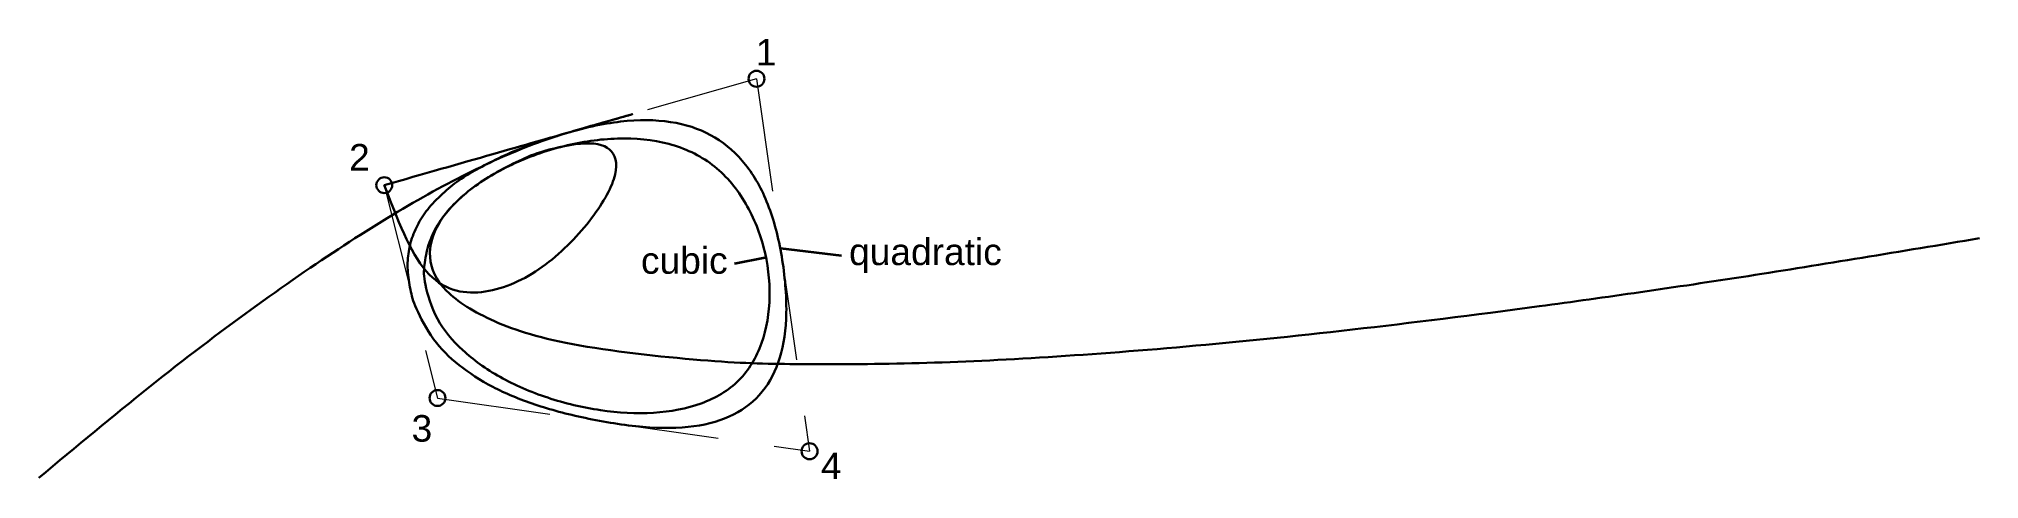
# Model space of a CAD drawing. Header units: millimetres. Extents: x -31 to 174, y 3 to 49.
import ezdxf

# ---------------------------------------------------------------- set-up
doc = ezdxf.new("R2010")
doc.units = ezdxf.units.MM
doc.linetypes.add('DASHED', pattern=[18, 12, -6])
for name, color, linetype, lineweight in [('aux', 8, 'DASHED', 13), ('ctrl', 5, 'Continuous', 30), ('labels', 7, 'Continuous', 35), ('main', 7, 'Continuous', 30)]:
    doc.layers.add(name, color=color, linetype=linetype, lineweight=lineweight)
doc.styles.add('textstyle0', font='')
doc.styles.add('textstyle1', font='')
doc.styles.add('textstyle2', font='')
doc.styles.add('textstyle3', font='')
doc.styles.add('textstyle4', font='')
doc.styles.add('textstyle5', font='')
doc.styles.get('textstyle0').set_extended_font_data('Arial')
doc.styles.get('textstyle1').set_extended_font_data('Arial')
doc.styles.get('textstyle2').set_extended_font_data('Arial')
doc.styles.get('textstyle3').set_extended_font_data('Arial')
doc.styles.get('textstyle4').set_extended_font_data('Arial')
doc.styles.get('textstyle5').set_extended_font_data('Arial')

msp = doc.modelspace()

# ---------------------------------------------------------------- linework, layer by layer
at = {"layer": 'aux'}
for p, q in [((45, 45), (5.62, 33.75)), ((45, 45), (50.62, 5.62)), ((5.62, 33.75), (11.25, 11.25)), ((11.25, 11.25), (50.62, 5.62))]:
    msp.add_line(p, q, dxfattribs=at)
at = {"layer": 'ctrl'}
for centre in [(45, 45), (5.62, 33.75), (11.25, 11.25), (50.62, 5.62)]:
    msp.add_circle(centre, 0.844, dxfattribs=at)
at = {"layer": 'labels'}
for p, q in [((47.55, 27.09), (53.99, 26.32)), ((42.66, 25.48), (45.87, 26.11))]:
    msp.add_line(p, q, dxfattribs=at)
at = {"layer": 'main'}
for points, degree, knots in [([(45, 45), (5.62, 33.75), (11.25, 11.25), (50.62, 5.62), (45, 45), (5.62, 33.75)], 2, [-1, -1, 0, 1, 2, 3, 4, 5, 5]), ([(45, 45), (5.62, 33.75), (11.25, 11.25), (50.62, 5.62), (45, 45), (5.62, 33.75), (11.25, 11.25)], 3, [-2, -2, -1, 0, 1, 2, 3, 4, 5, 6, 6])]:
    msp.add_open_spline(points, degree=degree, knots=knots, dxfattribs=at)

# ---------------------------------------------------------------- texts
at = {"layer": 'labels', "width": 56.25}
for s, insert, char_height, attachment_point, style in [('1', (47.11, 47.81), 2.81, 6, 'textstyle0'), ('2', (4.08, 36.7), 2.81, 6, 'textstyle1'), ('cubic', (32.78, 25.77), 2.812, 4, 'textstyle4'), ('quadratic', (54.8, 26.28), 2.812, 4, 'textstyle5'), ('3', (10.69, 8.02), 2.81, 6, 'textstyle2'), ('4', (54, 4.08), 2.81, 6, 'textstyle3')]:
    msp.add_mtext(s, dxfattribs=dict(at, insert=insert, char_height=char_height, attachment_point=attachment_point, style=style))

doc.saveas('drawing.dxf')
